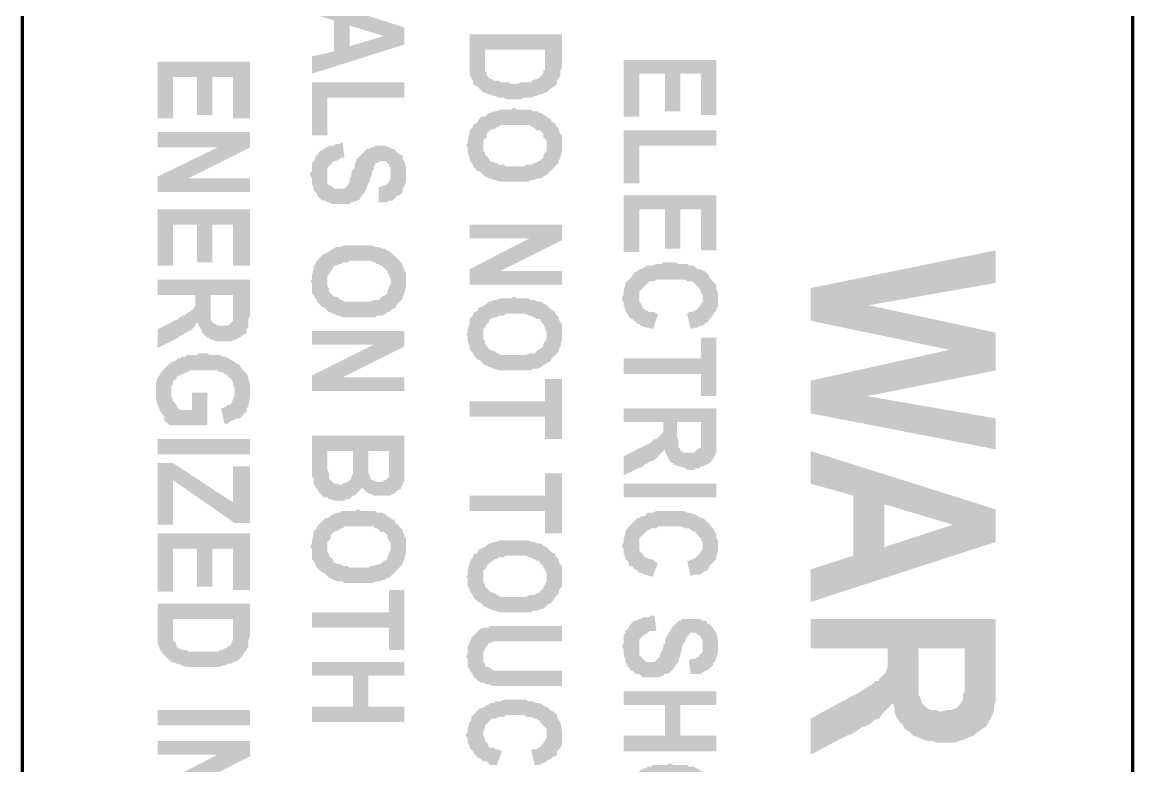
# Model space of a CAD drawing. Header units: inches. Extents: x -186 to 186, y -282 to 282.
# Drawn here: x -95.89 to -71.89, y 116.65 to 132.7 of the extents above; entities that cross this region are included whole.
import ezdxf

# ---------------------------------------------------------------- set-up
doc = ezdxf.new("R2010")
doc.units = ezdxf.units.IN
doc.header["$MEASUREMENT"] = 0
doc.layers.add('H', color=7, linetype='CONTINUOUS', lineweight=100)
doc.layers.add('P', color=250, linetype='CONTINUOUS', lineweight=100)

msp = doc.modelspace()

# ---------------------------------------------------------------- hatches: boundary and pattern name
at = {"layer": 'H', "linetype": 'Continuous'}
for points in [[(-87.63, 132.222), (-87.63, 132.593), (-89.63, 133.222), (-89.63, 132.889), (-89.148, 132.741), (-89.148, 132.074), (-88.815, 132.63), (-88.074, 132.407)], [(-87.63, 132.222), (-88.074, 132.407), (-88.815, 132.185), (-88.815, 132.63), (-89.148, 132.074), (-89.63, 131.963), (-89.63, 131.593)], [(-84.222, 131.815), (-84.222, 132.444), (-86.222, 132.444), (-86.222, 131.667), (-86.222, 131.63), (-86.222, 131.556), (-86.185, 131.519), (-86.185, 131.481), (-86.148, 131.444), (-86.148, 131.37), (-86.037, 131.296), (-86, 131.259), (-85.963, 131.222), (-85.926, 131.185), (-85.889, 132.111), (-84.593, 132.111), (-84.593, 131.963), (-84.556, 131.185), (-84.519, 131.222), (-84.481, 131.259), (-84.37, 131.333), (-84.333, 131.37), (-84.333, 131.444), (-84.296, 131.481), (-84.259, 131.556), (-84.259, 131.63), (-84.259, 131.667), (-84.222, 131.741)], [(-84.556, 131.185), (-84.593, 131.963), (-84.593, 131.778), (-84.593, 131.704), (-84.593, 131.667), (-84.63, 131.667), (-84.63, 131.593), (-84.667, 131.556), (-84.704, 131.519), (-84.741, 131.481), (-84.778, 131.481), (-84.852, 131.444), (-84.889, 131.444), (-84.889, 131.407), (-84.963, 131.407), (-85, 131.407), (-85.111, 131.407), (-85.185, 131.37), (-85.333, 131.37), (-85.37, 131.407), (-85.481, 131.407), (-85.556, 131.407), (-85.593, 131.444), (-85.63, 131.444), (-85.704, 131.444), (-85.741, 131.481), (-85.778, 131.481), (-85.815, 131.519), (-85.852, 131.556), (-85.852, 131.63), (-85.889, 131.63), (-85.889, 131.667), (-85.889, 131.704), (-85.889, 131.778), (-85.889, 132.111), (-85.926, 131.185), (-85.889, 131.185), (-85.815, 131.148), (-85.778, 131.148), (-85.704, 131.111), (-85.667, 131.111), (-85.593, 131.074), (-85.556, 131.074), (-85.481, 131.074), (-85.444, 131.037), (-85.111, 131.037), (-85.037, 131.074), (-84.963, 131.074), (-84.926, 131.074), (-84.889, 131.074), (-84.815, 131.111), (-84.778, 131.111), (-84.704, 131.148), (-84.667, 131.148), (-84.593, 131.185)], [(-90.963, 130.63), (-90.963, 131.852), (-92.963, 131.852), (-92.963, 130.63), (-92.63, 130.63), (-92.63, 131.519), (-92.111, 131.519), (-92.111, 130.704), (-91.778, 130.704), (-91.778, 131.519), (-91.333, 131.519), (-91.333, 130.63)], [(-80.889, 130.704), (-80.889, 131.889), (-82.889, 131.889), (-82.889, 130.667), (-82.556, 130.667), (-82.556, 131.593), (-82, 131.593), (-82, 130.778), (-81.667, 130.778), (-81.667, 131.593), (-81.222, 131.593), (-81.222, 130.704)], [(-87.63, 131.074), (-87.63, 131.407), (-89.63, 131.407), (-89.63, 130.259), (-89.296, 130.259), (-89.296, 131.074)], [(-84.222, 130.037), (-84.222, 130.148), (-84.222, 130.222), (-84.222, 130.259), (-84.259, 130.296), (-84.296, 130.37), (-84.296, 130.407), (-84.333, 130.444), (-84.37, 130.481), (-84.37, 130.519), (-84.444, 130.556), (-84.481, 130.63), (-84.519, 130.63), (-84.556, 130.667), (-84.63, 130.704), (-84.667, 130.741), (-84.704, 130.741), (-84.741, 130.778), (-84.815, 130.778), (-84.852, 130.778), (-84.889, 130.815), (-84.963, 130.815), (-85, 130.815), (-85.074, 130.815), (-85.185, 130.815), (-85.259, 130.852), (-85.333, 130.815), (-85.444, 130.815), (-85.519, 130.815), (-85.556, 130.815), (-85.667, 130.778), (-85.704, 130.778), (-85.778, 130.741), (-85.815, 130.741), (-85.852, 130.704), (-85.889, 130.667), (-85.963, 130.667), (-86, 130.63), (-86.037, 130.593), (-86.037, 130.556), (-86.148, 130.481), (-86.148, 130.444), (-86.185, 130.407), (-86.222, 130.37), (-86.222, 130.333), (-86.259, 130.148), (-86.259, 130.111), (-86.296, 130.037), (-86.259, 130), (-86.259, 129.889), (-86.222, 129.778), (-86.222, 129.741), (-86.185, 129.667), (-86.148, 129.63), (-86.148, 129.593), (-86.111, 129.556), (-86.037, 129.481), (-86, 129.481), (-85.963, 129.444), (-85.926, 129.407), (-85.926, 130.037), (-85.926, 130.111), (-85.926, 130.148), (-85.889, 130.185), (-85.852, 130.222), (-85.852, 130.296), (-85.815, 130.333), (-85.778, 130.37), (-85.667, 130.407), (-85.63, 130.444), (-85.593, 130.444), (-85.556, 130.481), (-85.481, 130.481), (-85.444, 130.481), (-85.37, 130.481), (-85.111, 130.481), (-85.037, 130.481), (-85, 130.481), (-84.926, 130.481), (-84.889, 130.444), (-84.852, 130.444), (-84.815, 130.407), (-84.778, 130.37), (-84.704, 130.37), (-84.667, 130.333), (-84.63, 130.296), (-84.63, 130.222), (-84.593, 130.185), (-84.556, 130.148), (-84.556, 130.111), (-84.556, 130.037), (-84.519, 129.444), (-84.481, 129.481), (-84.444, 129.519), (-84.407, 129.556), (-84.37, 129.593), (-84.333, 129.63), (-84.296, 129.667), (-84.296, 129.704), (-84.259, 129.778), (-84.222, 129.926), (-84.222, 130)], [(-90.963, 130), (-90.963, 130.333), (-92.963, 130.333), (-92.963, 130), (-91.667, 130)], [(-80.889, 130.037), (-80.889, 130.37), (-82.889, 130.37), (-82.889, 129.222), (-82.556, 129.222), (-82.556, 130.037)], [(-88.926, 129.778), (-88.963, 130.111), (-89.037, 130.074), (-89.111, 130.074), (-89.148, 130.037), (-89.185, 130.037), (-89.259, 130.037), (-89.296, 130), (-89.333, 130), (-89.296, 129.407), (-89.296, 129.481), (-89.296, 129.519), (-89.296, 129.556), (-89.259, 129.593), (-89.222, 129.63), (-89.185, 129.667), (-89.148, 129.704), (-89.111, 129.704), (-89.037, 129.741), (-89, 129.778)], [(-90.963, 130), (-91.667, 130), (-92.963, 129.37), (-92.296, 129.333)], [(-87.593, 129.444), (-87.593, 129.556), (-87.63, 129.704), (-87.667, 129.741), (-87.667, 129.778), (-87.667, 129.815), (-87.778, 129.889), (-87.815, 129.926), (-87.852, 129.963), (-87.889, 129.963), (-87.926, 130), (-87.963, 130), (-88.037, 130.037), (-88.259, 130.037), (-88.296, 130), (-88.333, 130), (-88.407, 129.963), (-88.444, 129.963), (-88.481, 129.926), (-88.519, 129.889), (-88.593, 129.815), (-88.667, 129.741), (-88.667, 129.704), (-88.704, 129.63), (-88.704, 129.556), (-88.741, 129.519), (-88.778, 129.444), (-88.778, 129.37), (-88.815, 129.333), (-88.815, 129.222), (-88.852, 129.222), (-88.852, 129.185), (-88.889, 129.148), (-88.926, 129.111), (-88.963, 129.111), (-89.111, 129.111), (-89.148, 129.111), (-89.185, 129.148), (-89.222, 129.185), (-89.259, 129.185), (-89.296, 129.222), (-89.296, 129.333), (-89.296, 129.407), (-89.333, 130), (-89.37, 129.963), (-89.444, 129.926), (-89.481, 129.889), (-89.481, 129.852), (-89.519, 129.852), (-89.556, 129.778), (-89.593, 129.704), (-89.63, 129.667), (-89.63, 129.63), (-89.63, 129.593), (-89.63, 129.481), (-89.667, 129.444), (-89.667, 129.407), (-89.63, 129.333), (-89.63, 129.296), (-89.63, 129.222), (-89.593, 129.111), (-89.593, 129.074), (-89.556, 129.037), (-89.519, 129), (-89.519, 128.963), (-89.481, 128.926), (-89.444, 128.889), (-89.407, 128.852), (-89.333, 128.852), (-89.296, 128.815), (-89.259, 128.815), (-89.185, 128.778), (-89.148, 128.778), (-89.111, 128.778), (-88.926, 128.778), (-88.889, 128.778), (-88.815, 128.778), (-88.778, 128.815), (-88.741, 128.815), (-88.667, 128.852), (-88.63, 128.852), (-88.593, 128.889), (-88.519, 129), (-88.481, 129.037), (-88.481, 129.074), (-88.444, 129.111), (-88.444, 129.148), (-88.407, 129.222), (-88.37, 129.296), (-88.37, 129.333), (-88.333, 129.407), (-88.333, 129.481), (-88.296, 129.519), (-88.296, 129.593), (-88.259, 129.63), (-88.259, 129.667), (-88.222, 129.667), (-88.148, 129.704), (-88.111, 129.704), (-88.037, 129.704), (-88, 129.667), (-87.963, 129.63), (-87.963, 129.593), (-87.926, 129.556), (-87.926, 129.519), (-87.926, 129.444), (-87.889, 128.852), (-87.852, 128.889), (-87.815, 128.926), (-87.778, 128.963), (-87.741, 128.963), (-87.704, 129), (-87.667, 129.037), (-87.667, 129.111), (-87.63, 129.148), (-87.63, 129.185), (-87.593, 129.259), (-87.593, 129.296), (-87.593, 129.37)], [(-84.519, 129.444), (-84.556, 130.037), (-84.556, 129.963), (-84.556, 129.926), (-84.593, 129.889), (-84.63, 129.815), (-84.63, 129.778), (-84.667, 129.741), (-84.704, 129.704), (-84.741, 129.704), (-84.778, 129.667), (-84.815, 129.667), (-84.889, 129.63), (-84.926, 129.63), (-85, 129.63), (-85.037, 129.593), (-85.111, 129.593), (-85.37, 129.593), (-85.444, 129.593), (-85.481, 129.63), (-85.556, 129.63), (-85.593, 129.63), (-85.63, 129.667), (-85.667, 129.667), (-85.778, 129.704), (-85.815, 129.778), (-85.852, 129.815), (-85.889, 129.852), (-85.889, 129.889), (-85.926, 129.926), (-85.926, 130), (-85.926, 130.037), (-85.926, 129.407), (-85.889, 129.37), (-85.852, 129.37), (-85.815, 129.333), (-85.778, 129.333), (-85.704, 129.296), (-85.667, 129.296), (-85.556, 129.259), (-85.481, 129.259), (-85.444, 129.259), (-85.074, 129.259), (-85, 129.259), (-84.963, 129.259), (-84.889, 129.296), (-84.852, 129.296), (-84.741, 129.333), (-84.667, 129.333), (-84.63, 129.37), (-84.556, 129.407)], [(-90.963, 129.037), (-90.963, 129.333), (-92.296, 129.333), (-92.963, 129.37), (-92.963, 129.037)], [(-87.889, 128.852), (-87.926, 129.444), (-87.926, 129.37), (-87.926, 129.333), (-87.963, 129.259), (-88, 129.222), (-88.037, 129.185), (-88.074, 129.185), (-88.148, 129.148), (-88.185, 129.148), (-88.185, 128.815), (-88.074, 128.815), (-88, 128.815), (-87.963, 128.852)], [(-80.889, 127.778), (-80.889, 128.963), (-82.889, 128.963), (-82.889, 127.741), (-82.556, 127.741), (-82.556, 128.667), (-82, 128.667), (-82, 127.815), (-81.667, 127.815), (-81.667, 128.667), (-81.222, 128.667), (-81.222, 127.778)], [(-90.963, 127.444), (-90.963, 128.667), (-92.963, 128.667), (-92.963, 127.444), (-92.63, 127.444), (-92.63, 128.333), (-92.111, 128.333), (-92.111, 127.519), (-91.778, 127.519), (-91.778, 128.333), (-91.333, 128.333), (-91.333, 127.444)], [(-84.222, 128), (-84.222, 128.333), (-86.222, 128.333), (-86.222, 128.037), (-84.926, 128.037)], [(-84.222, 128), (-84.926, 128.037), (-86.222, 127.37), (-85.556, 127.333)], [(-87.593, 127.111), (-87.593, 127.222), (-87.593, 127.296), (-87.63, 127.333), (-87.63, 127.37), (-87.667, 127.444), (-87.667, 127.481), (-87.704, 127.519), (-87.741, 127.556), (-87.778, 127.593), (-87.815, 127.63), (-87.852, 127.667), (-87.889, 127.704), (-87.926, 127.741), (-88, 127.778), (-88.037, 127.815), (-88.074, 127.815), (-88.111, 127.815), (-88.185, 127.852), (-88.222, 127.852), (-88.259, 127.852), (-88.333, 127.889), (-88.37, 127.889), (-88.444, 127.889), (-88.556, 127.889), (-88.63, 127.889), (-88.704, 127.889), (-88.815, 127.889), (-88.889, 127.889), (-88.926, 127.889), (-89, 127.852), (-89.037, 127.852), (-89.111, 127.852), (-89.148, 127.815), (-89.185, 127.815), (-89.222, 127.778), (-89.333, 127.704), (-89.37, 127.704), (-89.407, 127.667), (-89.444, 127.63), (-89.481, 127.593), (-89.519, 127.556), (-89.556, 127.481), (-89.593, 127.444), (-89.593, 127.37), (-89.63, 127.222), (-89.63, 127.148), (-89.667, 127.111), (-89.63, 127.074), (-89.63, 126.963), (-89.63, 126.852), (-89.593, 126.815), (-89.556, 126.741), (-89.519, 126.704), (-89.519, 126.667), (-89.481, 126.63), (-89.407, 126.556), (-89.37, 126.556), (-89.333, 126.519), (-89.296, 126.481), (-89.296, 127.111), (-89.296, 127.148), (-89.296, 127.222), (-89.259, 127.259), (-89.222, 127.333), (-89.185, 127.37), (-89.148, 127.444), (-89.111, 127.444), (-89.037, 127.481), (-89, 127.481), (-88.963, 127.519), (-88.926, 127.519), (-88.852, 127.519), (-88.815, 127.556), (-88.741, 127.556), (-88.481, 127.556), (-88.444, 127.556), (-88.37, 127.556), (-88.296, 127.519), (-88.259, 127.519), (-88.222, 127.481), (-88.185, 127.481), (-88.148, 127.444), (-88.111, 127.444), (-88, 127.333), (-88, 127.296), (-87.963, 127.259), (-87.926, 127.148), (-87.926, 127.111), (-87.889, 126.519), (-87.852, 126.519), (-87.815, 126.556), (-87.778, 126.63), (-87.741, 126.667), (-87.704, 126.704), (-87.667, 126.741), (-87.667, 126.778), (-87.63, 126.852), (-87.593, 127), (-87.593, 127.037)], [(-74.852, 127.074), (-74.852, 127.778), (-78.852, 126.963), (-77.593, 126.593)], [(-81.148, 127.333), (-81.185, 127.333), (-81.222, 127.37), (-81.296, 127.37), (-81.333, 127.407), (-81.37, 127.444), (-81.444, 127.444), (-81.481, 127.444), (-81.519, 127.481), (-81.593, 127.481), (-81.667, 127.481), (-81.704, 127.481), (-81.778, 127.519), (-82.037, 127.519), (-82.074, 127.481), (-82.148, 127.481), (-82.185, 127.481), (-82.296, 127.444), (-82.37, 127.444), (-82.407, 127.444), (-82.444, 127.407), (-82.519, 127.37), (-82.556, 127.37), (-82.593, 127.333), (-82.556, 126.778), (-82.556, 126.889), (-82.519, 126.926), (-82.481, 126.963), (-82.444, 127), (-82.407, 127.037), (-82.37, 127.074), (-82.333, 127.111), (-82.296, 127.111), (-82.222, 127.111), (-82.185, 127.148), (-82.148, 127.148), (-82.074, 127.148), (-81.667, 127.148), (-81.63, 127.148), (-81.556, 127.148), (-81.519, 127.111), (-81.481, 127.111), (-81.444, 127.111), (-81.37, 127.074), (-81.333, 127.037), (-81.296, 127), (-81.259, 126.963), (-81.222, 126.889), (-81.222, 126.852), (-81.185, 126.815), (-81.185, 126.778)], [(-84.222, 127.037), (-84.222, 127.333), (-85.556, 127.333), (-86.222, 127.37), (-86.222, 127.037)], [(-82.148, 126.407), (-82.185, 126.407), (-82.222, 126.444), (-82.333, 126.444), (-82.407, 126.481), (-82.444, 126.519), (-82.481, 126.519), (-82.481, 126.556), (-82.519, 126.63), (-82.556, 126.667), (-82.556, 126.778), (-82.593, 127.333), (-82.667, 127.296), (-82.704, 127.222), (-82.741, 127.185), (-82.778, 127.148), (-82.815, 127.111), (-82.852, 127.074), (-82.852, 127.037), (-82.889, 126.926), (-82.889, 126.852), (-82.889, 126.815), (-82.926, 126.778), (-82.926, 126.704), (-82.889, 126.667), (-82.889, 126.63), (-82.889, 126.556), (-82.852, 126.519), (-82.852, 126.481), (-82.815, 126.407), (-82.778, 126.37), (-82.778, 126.333), (-82.704, 126.296), (-82.667, 126.259), (-82.63, 126.222), (-82.593, 126.185), (-82.556, 126.185), (-82.519, 126.148), (-82.407, 126.111), (-82.333, 126.111), (-82.259, 126.074)], [(-80.852, 126.741), (-80.852, 126.815), (-80.852, 126.852), (-80.889, 126.926), (-80.889, 127.037), (-80.926, 127.074), (-80.963, 127.111), (-81, 127.148), (-81.037, 127.185), (-81.037, 127.222), (-81.111, 127.296), (-81.148, 127.333), (-81.185, 126.778), (-81.185, 126.667), (-81.259, 126.556), (-81.296, 126.519), (-81.333, 126.481), (-81.37, 126.481), (-81.407, 126.444), (-81.481, 126.444), (-81.519, 126.407), (-81.444, 126.074), (-81.37, 126.111), (-81.296, 126.111), (-81.259, 126.148), (-81.185, 126.148), (-81.148, 126.185), (-81.111, 126.222), (-81.074, 126.222), (-81.037, 126.296), (-81, 126.333), (-80.963, 126.37), (-80.926, 126.444), (-80.889, 126.481), (-80.889, 126.519), (-80.852, 126.556), (-80.852, 126.63), (-80.852, 126.667)], [(-90.963, 126.444), (-90.963, 127.148), (-92.963, 127.148), (-92.963, 126.815), (-92.148, 126.815), (-92.148, 126.741), (-92.148, 126.185), (-92.111, 126.222), (-92.074, 126.185), (-92.074, 126.148), (-92, 126.037), (-92, 126), (-91.963, 125.963), (-91.926, 125.926), (-91.889, 125.889), (-91.852, 125.889), (-91.815, 126.815), (-91.333, 126.815), (-91.333, 126.556), (-91.296, 125.852), (-91.259, 125.852), (-91.222, 125.889), (-91.185, 125.889), (-91.148, 125.926), (-91.037, 126), (-91.037, 126.074), (-91, 126.111), (-91, 126.148), (-91, 126.185), (-91, 126.222), (-91, 126.296), (-90.963, 126.37)], [(-87.889, 126.519), (-87.926, 127.111), (-87.926, 127.037), (-87.963, 127), (-87.963, 126.963), (-88, 126.889), (-88, 126.852), (-88.037, 126.815), (-88.111, 126.778), (-88.148, 126.741), (-88.185, 126.704), (-88.259, 126.704), (-88.296, 126.704), (-88.37, 126.667), (-88.407, 126.667), (-88.481, 126.667), (-88.741, 126.667), (-88.815, 126.667), (-88.852, 126.667), (-88.926, 126.667), (-88.963, 126.704), (-89, 126.704), (-89.037, 126.741), (-89.111, 126.778), (-89.148, 126.778), (-89.185, 126.815), (-89.222, 126.852), (-89.259, 126.889), (-89.259, 126.963), (-89.296, 127), (-89.296, 127.037), (-89.296, 127.111), (-89.296, 126.481), (-89.259, 126.444), (-89.222, 126.444), (-89.185, 126.407), (-89.148, 126.407), (-89.074, 126.37), (-89.037, 126.37), (-88.963, 126.333), (-88.926, 126.333), (-88.852, 126.333), (-88.815, 126.333), (-88.444, 126.333), (-88.37, 126.333), (-88.333, 126.333), (-88.259, 126.333), (-88.222, 126.37), (-88.148, 126.37), (-88.111, 126.37), (-88.037, 126.407), (-88, 126.444), (-87.963, 126.444), (-87.926, 126.481)], [(-74.852, 125.185), (-74.852, 126), (-77.593, 126.593), (-78.852, 126.963), (-78.852, 126.259), (-75.852, 125.63)], [(-92.148, 126.185), (-92.148, 126.741), (-92.148, 126.63), (-92.148, 126.556), (-92.185, 126.556), (-92.185, 126.519), (-92.222, 126.481), (-92.259, 126.481), (-92.259, 126.444), (-92.296, 126.444), (-92.333, 126.407), (-92.407, 126.37), (-92.481, 126.333), (-92.519, 126.296), (-92.963, 126.074), (-92.963, 125.667), (-92.593, 125.852), (-92.519, 125.889), (-92.481, 125.926), (-92.407, 125.963), (-92.37, 126), (-92.333, 126), (-92.296, 126.037), (-92.259, 126.037), (-92.222, 126.074), (-92.185, 126.111), (-92.148, 126.148)], [(-91.296, 125.852), (-91.333, 126.556), (-91.333, 126.296), (-91.333, 126.259), (-91.37, 126.222), (-91.444, 126.148), (-91.519, 126.148), (-91.63, 126.148), (-91.667, 126.148), (-91.704, 126.185), (-91.741, 126.185), (-91.778, 126.222), (-91.815, 126.296), (-91.815, 126.333), (-91.815, 126.407), (-91.815, 126.481), (-91.815, 126.815), (-91.852, 125.889), (-91.815, 125.852), (-91.778, 125.852), (-91.704, 125.815), (-91.667, 125.815), (-91.593, 125.815), (-91.481, 125.815), (-91.407, 125.815), (-91.37, 125.815)], [(-84.222, 125.963), (-84.222, 126.074), (-84.222, 126.148), (-84.222, 126.185), (-84.259, 126.222), (-84.296, 126.296), (-84.296, 126.333), (-84.333, 126.37), (-84.37, 126.407), (-84.37, 126.444), (-84.481, 126.519), (-84.519, 126.556), (-84.556, 126.593), (-84.63, 126.63), (-84.667, 126.667), (-84.704, 126.667), (-84.741, 126.667), (-84.815, 126.704), (-84.852, 126.704), (-84.889, 126.704), (-84.963, 126.741), (-85, 126.741), (-85.074, 126.741), (-85.185, 126.741), (-85.259, 126.778), (-85.333, 126.741), (-85.444, 126.741), (-85.519, 126.741), (-85.556, 126.741), (-85.667, 126.704), (-85.704, 126.704), (-85.778, 126.667), (-85.815, 126.667), (-85.852, 126.63), (-85.889, 126.593), (-85.963, 126.556), (-86, 126.556), (-86.037, 126.519), (-86.037, 126.481), (-86.111, 126.444), (-86.148, 126.407), (-86.148, 126.37), (-86.185, 126.333), (-86.222, 126.296), (-86.222, 126.222), (-86.222, 126.185), (-86.259, 126.074), (-86.259, 126), (-86.296, 125.963), (-86.259, 125.926), (-86.259, 125.815), (-86.222, 125.704), (-86.222, 125.667), (-86.185, 125.593), (-86.148, 125.556), (-86.111, 125.481), (-86.037, 125.407), (-86, 125.407), (-85.963, 125.37), (-85.926, 125.333), (-85.926, 125.963), (-85.926, 126), (-85.926, 126.074), (-85.889, 126.111), (-85.852, 126.185), (-85.815, 126.222), (-85.778, 126.296), (-85.667, 126.333), (-85.63, 126.333), (-85.593, 126.37), (-85.556, 126.37), (-85.481, 126.37), (-85.444, 126.407), (-85.37, 126.407), (-85.111, 126.407), (-85.037, 126.407), (-85, 126.407), (-84.926, 126.37), (-84.889, 126.37), (-84.852, 126.333), (-84.815, 126.333), (-84.778, 126.296), (-84.704, 126.296), (-84.667, 126.222), (-84.63, 126.185), (-84.593, 126.111), (-84.556, 126), (-84.556, 125.963), (-84.519, 125.37), (-84.481, 125.37), (-84.444, 125.444), (-84.407, 125.481), (-84.37, 125.519), (-84.333, 125.556), (-84.296, 125.593), (-84.296, 125.63), (-84.259, 125.704), (-84.222, 125.852), (-84.222, 125.889)], [(-87.63, 125.704), (-87.63, 126.037), (-89.63, 126.037), (-89.63, 125.741), (-88.296, 125.741)], [(-84.519, 125.37), (-84.556, 125.963), (-84.556, 125.889), (-84.556, 125.852), (-84.593, 125.815), (-84.63, 125.741), (-84.63, 125.704), (-84.667, 125.667), (-84.704, 125.63), (-84.741, 125.63), (-84.778, 125.593), (-84.815, 125.556), (-84.889, 125.556), (-85, 125.519), (-85.037, 125.519), (-85.111, 125.519), (-85.37, 125.519), (-85.444, 125.519), (-85.481, 125.519), (-85.556, 125.519), (-85.593, 125.556), (-85.63, 125.556), (-85.667, 125.593), (-85.778, 125.63), (-85.815, 125.667), (-85.852, 125.704), (-85.889, 125.778), (-85.889, 125.815), (-85.926, 125.852), (-85.926, 125.889), (-85.926, 125.963), (-85.926, 125.333), (-85.889, 125.296), (-85.852, 125.296), (-85.815, 125.259), (-85.778, 125.259), (-85.704, 125.222), (-85.667, 125.222), (-85.593, 125.185), (-85.556, 125.185), (-85.481, 125.185), (-85.444, 125.185), (-85.074, 125.185), (-85, 125.185), (-84.963, 125.185), (-84.889, 125.185), (-84.852, 125.222), (-84.741, 125.222), (-84.667, 125.259), (-84.63, 125.296), (-84.556, 125.333)], [(-80.889, 124.63), (-80.889, 125.889), (-81.222, 125.889), (-81.222, 125.444), (-82.889, 125.444), (-82.889, 125.111), (-81.222, 125.111), (-81.222, 124.63)], [(-91.259, 125.333), (-91.296, 125.37), (-91.37, 125.407), (-91.407, 125.444), (-91.444, 125.444), (-91.481, 125.481), (-91.519, 125.481), (-91.556, 125.481), (-91.63, 125.519), (-91.667, 125.519), (-91.741, 125.519), (-91.852, 125.519), (-91.889, 125.556), (-92.074, 125.556), (-92.111, 125.519), (-92.185, 125.519), (-92.222, 125.519), (-92.296, 125.519), (-92.333, 125.519), (-92.37, 125.481), (-92.444, 125.481), (-92.481, 125.444), (-92.519, 125.444), (-92.556, 125.407), (-92.63, 125.37), (-92.667, 125.37), (-92.667, 124.741), (-92.667, 124.815), (-92.667, 124.852), (-92.63, 124.889), (-92.63, 124.963), (-92.556, 125), (-92.556, 125.037), (-92.519, 125.074), (-92.481, 125.074), (-92.444, 125.111), (-92.407, 125.111), (-92.333, 125.148), (-92.296, 125.148), (-92.259, 125.185), (-92.185, 125.185), (-92.148, 125.185), (-92.074, 125.185), (-91.852, 125.185), (-91.778, 125.185), (-91.704, 125.185), (-91.667, 125.185), (-91.63, 125.148), (-91.556, 125.148), (-91.519, 125.111), (-91.481, 125.111), (-91.444, 125.074), (-91.444, 125.037), (-91.407, 125.037), (-91.37, 125), (-91.333, 124.926), (-91.333, 124.889), (-91.296, 124.778), (-91.296, 124.741)], [(-87.63, 125.704), (-88.296, 125.741), (-89.63, 125.074), (-88.963, 125.037)], [(-74.852, 125.185), (-75.852, 125.63), (-78.852, 124.963), (-77.63, 124.63)], [(-91.889, 124), (-91.889, 124.704), (-92.222, 124.704), (-92.222, 124.333), (-92.481, 124.333), (-92.519, 124.37), (-92.556, 124.444), (-92.593, 124.481), (-92.63, 124.519), (-92.63, 124.556), (-92.667, 124.63), (-92.667, 124.667), (-92.667, 124.741), (-92.667, 125.37), (-92.704, 125.333), (-92.741, 125.296), (-92.778, 125.259), (-92.815, 125.222), (-92.852, 125.185), (-92.889, 125.148), (-92.926, 125.074), (-92.963, 125.037), (-93, 124.889), (-93, 124.815), (-93, 124.778), (-93, 124.704), (-93, 124.63), (-93, 124.593), (-92.963, 124.444), (-92.926, 124.37), (-92.926, 124.333), (-92.852, 124.222), (-92.815, 124.185), (-92.815, 124.111), (-92.778, 124.074), (-92.741, 124.037), (-92.704, 124)], [(-90.963, 124.741), (-90.963, 124.852), (-90.963, 124.889), (-91, 125), (-91, 125.037), (-91.037, 125.111), (-91.074, 125.148), (-91.111, 125.185), (-91.148, 125.222), (-91.185, 125.296), (-91.222, 125.333), (-91.259, 125.333), (-91.296, 124.741), (-91.296, 124.63), (-91.333, 124.593), (-91.333, 124.556), (-91.37, 124.481), (-91.407, 124.444), (-91.444, 124.444), (-91.481, 124.407), (-91.556, 124.37), (-91.593, 124.37), (-91.519, 124.037), (-91.444, 124.037), (-91.407, 124.074), (-91.333, 124.111), (-91.296, 124.111), (-91.259, 124.148), (-91.185, 124.148), (-91.148, 124.185), (-91.111, 124.222), (-91.111, 124.259), (-91.074, 124.259), (-91.037, 124.296), (-91.037, 124.37), (-91, 124.407), (-90.963, 124.63), (-90.963, 124.667)], [(-87.63, 124.741), (-87.63, 125.037), (-88.963, 125.037), (-89.63, 125.074), (-89.63, 124.741)], [(-84.222, 123.704), (-84.222, 125), (-84.593, 125), (-84.593, 124.519), (-86.222, 124.519), (-86.222, 124.185), (-84.593, 124.185), (-84.593, 123.704)], [(-74.852, 123.481), (-74.852, 124.148), (-77.63, 124.63), (-78.852, 124.963), (-78.852, 124.259)], [(-80.889, 123.704), (-80.889, 124.37), (-82.889, 124.37), (-82.889, 124.074), (-82.037, 124.074), (-82.037, 124), (-82.037, 123.444), (-82, 123.481), (-82, 123.444), (-81.963, 123.37), (-81.926, 123.296), (-81.889, 123.222), (-81.852, 123.185), (-81.815, 123.185), (-81.815, 123.148), (-81.778, 123.148), (-81.741, 124.074), (-81.222, 124.074), (-81.222, 123.815), (-81.222, 123.111), (-81.185, 123.111), (-81.111, 123.148), (-81.037, 123.185), (-81, 123.222), (-80.963, 123.259), (-80.926, 123.333), (-80.889, 123.407), (-80.889, 123.444), (-80.889, 123.481), (-80.889, 123.556), (-80.889, 123.63)], [(-82.037, 123.444), (-82.037, 124), (-82.037, 123.852), (-82.074, 123.815), (-82.111, 123.778), (-82.148, 123.741), (-82.185, 123.704), (-82.222, 123.704), (-82.259, 123.667), (-82.296, 123.63), (-82.37, 123.593), (-82.444, 123.556), (-82.889, 123.333), (-82.889, 122.926), (-82.481, 123.111), (-82.444, 123.148), (-82.37, 123.185), (-82.333, 123.222), (-82.296, 123.222), (-82.222, 123.259), (-82.185, 123.296), (-82.148, 123.296), (-82.148, 123.333), (-82.074, 123.407)], [(-81.222, 123.111), (-81.222, 123.815), (-81.222, 123.556), (-81.222, 123.519), (-81.296, 123.481), (-81.333, 123.444), (-81.37, 123.407), (-81.407, 123.407), (-81.519, 123.407), (-81.593, 123.407), (-81.63, 123.444), (-81.667, 123.444), (-81.667, 123.481), (-81.704, 123.519), (-81.704, 123.556), (-81.704, 123.667), (-81.741, 123.741), (-81.741, 124.074), (-81.778, 123.148), (-81.704, 123.111), (-81.667, 123.111), (-81.556, 123.074), (-81.519, 123.037), (-81.37, 123.037), (-81.333, 123.074), (-81.259, 123.074)], [(-92.963, 123.37), (-90.963, 123.37), (-90.963, 123.704), (-92.963, 123.704)], [(-87.63, 123.111), (-87.63, 123.778), (-89.63, 123.778), (-89.63, 122.889), (-89.593, 122.852), (-89.593, 122.778), (-89.593, 122.741), (-89.556, 122.667), (-89.519, 122.63), (-89.481, 122.556), (-89.444, 122.519), (-89.407, 122.481), (-89.37, 122.444), (-89.296, 122.444), (-89.296, 123.444), (-88.741, 123.444), (-88.741, 123.148), (-88.741, 122.481), (-88.704, 122.481), (-88.667, 122.519), (-88.63, 122.556), (-88.593, 122.593), (-88.556, 122.63), (-88.556, 122.704), (-88.556, 122.667), (-88.519, 122.63), (-88.481, 122.593), (-88.444, 122.556), (-88.407, 123.444), (-87.963, 123.444), (-87.963, 123.222), (-87.926, 122.481), (-87.889, 122.519), (-87.852, 122.519), (-87.815, 122.556), (-87.778, 122.593), (-87.704, 122.63), (-87.704, 122.667), (-87.667, 122.704), (-87.667, 122.741), (-87.63, 122.778), (-87.63, 122.852), (-87.63, 122.889), (-87.63, 122.963), (-87.63, 123.037)], [(-88.741, 122.481), (-88.741, 123.148), (-88.741, 122.963), (-88.778, 122.889), (-88.778, 122.852), (-88.815, 122.815), (-88.852, 122.778), (-88.963, 122.741), (-89, 122.704), (-89.074, 122.741), (-89.148, 122.741), (-89.185, 122.778), (-89.222, 122.815), (-89.259, 122.852), (-89.259, 122.889), (-89.259, 122.963), (-89.296, 123.037), (-89.296, 123.444), (-89.296, 122.444), (-89.259, 122.407), (-89.222, 122.407), (-89.148, 122.37), (-88.926, 122.37), (-88.889, 122.407), (-88.815, 122.407), (-88.778, 122.444)], [(-87.926, 122.481), (-87.963, 123.222), (-87.963, 123.111), (-87.963, 123.037), (-87.963, 122.889), (-88, 122.852), (-88.037, 122.815), (-88.074, 122.815), (-88.111, 122.778), (-88.222, 122.778), (-88.296, 122.815), (-88.333, 122.815), (-88.37, 122.852), (-88.37, 122.889), (-88.407, 122.963), (-88.407, 123), (-88.407, 123.444), (-88.444, 122.556), (-88.37, 122.519), (-88.333, 122.519), (-88.296, 122.481), (-88.222, 122.481), (-88.185, 122.481), (-88.037, 122.481), (-88, 122.481)], [(-74.852, 121.481), (-74.852, 122.185), (-78.852, 123.444), (-78.852, 122.741), (-77.926, 122.481), (-77.926, 121.185), (-77.259, 122.296), (-75.778, 121.852)], [(-90.963, 121.889), (-90.963, 123.111), (-91.333, 123.111), (-91.333, 122.333), (-92.63, 123.185), (-92.963, 123.185), (-92.963, 121.852), (-92.63, 121.852), (-92.63, 122.815), (-91.296, 121.889)], [(-84.222, 121.667), (-84.222, 122.963), (-84.593, 122.963), (-84.593, 122.481), (-86.222, 122.481), (-86.222, 122.148), (-84.593, 122.148), (-84.593, 121.667)], [(-82.889, 122.444), (-80.889, 122.444), (-80.889, 122.741), (-82.889, 122.741)], [(-87.593, 121.37), (-87.593, 121.481), (-87.593, 121.556), (-87.63, 121.593), (-87.63, 121.63), (-87.667, 121.704), (-87.667, 121.741), (-87.704, 121.778), (-87.741, 121.815), (-87.778, 121.852), (-87.815, 121.889), (-87.852, 121.963), (-87.889, 121.963), (-87.926, 122), (-88, 122.037), (-88.037, 122.074), (-88.111, 122.111), (-88.185, 122.111), (-88.222, 122.111), (-88.259, 122.148), (-88.333, 122.148), (-88.37, 122.148), (-88.444, 122.148), (-88.556, 122.148), (-88.63, 122.185), (-88.704, 122.148), (-88.815, 122.148), (-88.889, 122.148), (-88.926, 122.148), (-89, 122.148), (-89.037, 122.111), (-89.111, 122.111), (-89.148, 122.074), (-89.185, 122.074), (-89.222, 122.037), (-89.296, 122), (-89.333, 122), (-89.37, 121.963), (-89.407, 121.926), (-89.444, 121.889), (-89.481, 121.852), (-89.519, 121.815), (-89.519, 121.778), (-89.556, 121.741), (-89.593, 121.704), (-89.593, 121.667), (-89.63, 121.481), (-89.63, 121.444), (-89.667, 121.37), (-89.63, 121.333), (-89.63, 121.222), (-89.63, 121.111), (-89.593, 121.074), (-89.556, 121), (-89.519, 120.926), (-89.481, 120.889), (-89.407, 120.815), (-89.37, 120.815), (-89.333, 120.778), (-89.296, 120.741), (-89.296, 121.37), (-89.296, 121.444), (-89.296, 121.481), (-89.259, 121.519), (-89.222, 121.556), (-89.222, 121.63), (-89.185, 121.667), (-89.148, 121.704), (-89.037, 121.741), (-89, 121.778), (-88.963, 121.778), (-88.926, 121.815), (-88.852, 121.815), (-88.815, 121.815), (-88.741, 121.815), (-88.481, 121.815), (-88.444, 121.815), (-88.37, 121.815), (-88.296, 121.815), (-88.259, 121.778), (-88.222, 121.778), (-88.185, 121.741), (-88.148, 121.704), (-88.111, 121.704), (-88.037, 121.667), (-88, 121.63), (-88, 121.556), (-87.963, 121.519), (-87.926, 121.444), (-87.926, 121.37), (-87.889, 120.778), (-87.852, 120.815), (-87.815, 120.852), (-87.778, 120.889), (-87.741, 120.926), (-87.704, 120.963), (-87.667, 121), (-87.667, 121.037), (-87.63, 121.111), (-87.593, 121.259), (-87.593, 121.333)], [(-74.852, 121.481), (-75.778, 121.852), (-77.259, 121.37), (-77.259, 122.296), (-77.926, 121.185), (-78.852, 120.889), (-78.852, 120.185)], [(-82.148, 121.037), (-82.185, 121.037), (-82.222, 121.074), (-82.296, 121.111), (-82.333, 121.111), (-82.407, 121.148), (-82.444, 121.148), (-82.481, 121.222), (-82.519, 121.259), (-82.556, 121.296), (-82.556, 121.407), (-82.593, 122), (-82.63, 121.963), (-82.667, 121.926), (-82.704, 121.889), (-82.741, 121.852), (-82.778, 121.815), (-82.815, 121.778), (-82.852, 121.704), (-82.852, 121.667), (-82.889, 121.556), (-82.889, 121.519), (-82.889, 121.481), (-82.926, 121.407), (-82.926, 121.37), (-82.889, 121.333), (-82.889, 121.259), (-82.889, 121.222), (-82.852, 121.148), (-82.852, 121.111), (-82.815, 121.074), (-82.778, 121.037), (-82.778, 121), (-82.778, 120.963), (-82.704, 120.963), (-82.667, 120.889), (-82.63, 120.889), (-82.556, 120.815), (-82.519, 120.815), (-82.444, 120.778), (-82.407, 120.778), (-82.333, 120.741), (-82.259, 120.741)], [(-81.148, 121.963), (-81.185, 122), (-81.222, 122), (-81.296, 122.037), (-81.333, 122.074), (-81.37, 122.074), (-81.444, 122.111), (-81.481, 122.111), (-81.519, 122.111), (-81.593, 122.148), (-81.667, 122.148), (-81.704, 122.148), (-81.778, 122.148), (-82.037, 122.148), (-82.074, 122.148), (-82.148, 122.148), (-82.185, 122.148), (-82.259, 122.111), (-82.296, 122.111), (-82.37, 122.111), (-82.407, 122.074), (-82.444, 122.037), (-82.519, 122.037), (-82.556, 122), (-82.593, 122), (-82.556, 121.407), (-82.556, 121.444), (-82.556, 121.556), (-82.519, 121.593), (-82.481, 121.63), (-82.407, 121.704), (-82.37, 121.741), (-82.333, 121.741), (-82.296, 121.778), (-82.222, 121.778), (-82.185, 121.778), (-82.148, 121.815), (-82.074, 121.815), (-81.667, 121.815), (-81.63, 121.815), (-81.556, 121.778), (-81.519, 121.778), (-81.481, 121.778), (-81.444, 121.741), (-81.37, 121.704), (-81.333, 121.704), (-81.333, 121.667), (-81.259, 121.593), (-81.222, 121.556), (-81.222, 121.519), (-81.185, 121.481), (-81.185, 121.407)], [(-80.852, 121.37), (-80.852, 121.481), (-80.852, 121.519), (-80.889, 121.556), (-80.889, 121.667), (-80.926, 121.704), (-80.963, 121.778), (-81, 121.815), (-81.037, 121.852), (-81.037, 121.889), (-81.111, 121.926), (-81.111, 121.963), (-81.148, 121.963), (-81.185, 121.407), (-81.185, 121.333), (-81.259, 121.222), (-81.296, 121.185), (-81.333, 121.148), (-81.37, 121.111), (-81.407, 121.111), (-81.481, 121.074), (-81.519, 121.074), (-81.444, 120.741), (-81.37, 120.778), (-81.296, 120.778), (-81.259, 120.778), (-81.185, 120.815), (-81.148, 120.852), (-81.111, 120.852), (-81.074, 120.889), (-81.037, 120.926), (-81.037, 120.963), (-81, 121), (-80.963, 121.037), (-80.926, 121.074), (-80.889, 121.111), (-80.889, 121.185), (-80.852, 121.296), (-80.852, 121.333)], [(-90.963, 120.444), (-90.963, 121.667), (-92.963, 121.667), (-92.963, 120.407), (-92.63, 120.407), (-92.63, 121.333), (-92.111, 121.333), (-92.111, 120.519), (-91.778, 120.519), (-91.778, 121.333), (-91.333, 121.333), (-91.333, 120.444)], [(-84.222, 120.741), (-84.222, 120.852), (-84.222, 120.889), (-84.222, 120.963), (-84.259, 121), (-84.296, 121.037), (-84.296, 121.111), (-84.333, 121.148), (-84.37, 121.185), (-84.37, 121.222), (-84.444, 121.259), (-84.481, 121.296), (-84.519, 121.333), (-84.556, 121.37), (-84.63, 121.407), (-84.667, 121.444), (-84.704, 121.444), (-84.741, 121.444), (-84.815, 121.481), (-84.852, 121.481), (-84.889, 121.481), (-84.963, 121.519), (-85, 121.519), (-85.074, 121.519), (-85.185, 121.519), (-85.259, 121.519), (-85.333, 121.519), (-85.444, 121.519), (-85.519, 121.519), (-85.556, 121.519), (-85.667, 121.481), (-85.704, 121.481), (-85.778, 121.444), (-85.815, 121.444), (-85.852, 121.407), (-85.889, 121.37), (-85.963, 121.333), (-86, 121.333), (-86.037, 121.296), (-86.037, 121.259), (-86.111, 121.222), (-86.148, 121.185), (-86.148, 121.148), (-86.185, 121.111), (-86.222, 121.037), (-86.222, 121), (-86.259, 120.889), (-86.259, 120.852), (-86.259, 120.778), (-86.296, 120.741), (-86.259, 120.704), (-86.259, 120.556), (-86.259, 120.519), (-86.222, 120.481), (-86.222, 120.444), (-86.185, 120.37), (-86.148, 120.333), (-86.148, 120.296), (-86.111, 120.259), (-86.074, 120.222), (-86.037, 120.185), (-86, 120.185), (-85.963, 120.148), (-85.926, 120.111), (-85.926, 120.741), (-85.926, 120.778), (-85.926, 120.852), (-85.889, 120.889), (-85.852, 120.926), (-85.852, 120.963), (-85.815, 121), (-85.778, 121.037), (-85.667, 121.111), (-85.63, 121.111), (-85.593, 121.148), (-85.556, 121.148), (-85.481, 121.148), (-85.444, 121.185), (-85.37, 121.185), (-85.111, 121.185), (-85.037, 121.185), (-85, 121.185), (-84.926, 121.148), (-84.889, 121.148), (-84.852, 121.111), (-84.815, 121.111), (-84.778, 121.074), (-84.704, 121.074), (-84.704, 121.037), (-84.667, 121), (-84.63, 120.963), (-84.63, 120.926), (-84.593, 120.889), (-84.556, 120.778), (-84.556, 120.741), (-84.519, 120.148), (-84.481, 120.148), (-84.444, 120.185), (-84.407, 120.222), (-84.37, 120.296), (-84.333, 120.333), (-84.296, 120.37), (-84.296, 120.407), (-84.259, 120.481), (-84.222, 120.519), (-84.222, 120.556), (-84.222, 120.63), (-84.222, 120.667)], [(-87.889, 120.778), (-87.926, 121.37), (-87.926, 121.296), (-87.963, 121.259), (-87.963, 121.222), (-88, 121.148), (-88, 121.111), (-88.111, 121.037), (-88.148, 121), (-88.185, 121), (-88.296, 120.963), (-88.37, 120.963), (-88.407, 120.926), (-88.481, 120.926), (-88.741, 120.926), (-88.815, 120.926), (-88.852, 120.963), (-88.926, 120.963), (-88.963, 120.963), (-89, 121), (-89.037, 121), (-89.148, 121.037), (-89.185, 121.111), (-89.259, 121.185), (-89.259, 121.222), (-89.296, 121.259), (-89.296, 121.333), (-89.296, 121.37), (-89.296, 120.741), (-89.259, 120.704), (-89.222, 120.704), (-89.185, 120.667), (-89.148, 120.667), (-89.074, 120.63), (-89.037, 120.63), (-88.963, 120.63), (-88.926, 120.593), (-88.852, 120.593), (-88.815, 120.593), (-88.444, 120.593), (-88.37, 120.593), (-88.333, 120.593), (-88.222, 120.63), (-88.148, 120.63), (-88.111, 120.667), (-88.037, 120.667), (-88, 120.704), (-87.963, 120.704), (-87.926, 120.741)], [(-84.519, 120.148), (-84.556, 120.741), (-84.556, 120.667), (-84.556, 120.63), (-84.593, 120.556), (-84.63, 120.519), (-84.63, 120.481), (-84.667, 120.444), (-84.704, 120.407), (-84.741, 120.37), (-84.778, 120.37), (-84.815, 120.333), (-84.889, 120.333), (-84.926, 120.333), (-85, 120.296), (-85.037, 120.296), (-85.111, 120.296), (-85.37, 120.296), (-85.444, 120.296), (-85.481, 120.296), (-85.556, 120.296), (-85.593, 120.333), (-85.63, 120.333), (-85.667, 120.37), (-85.778, 120.407), (-85.815, 120.444), (-85.852, 120.481), (-85.889, 120.519), (-85.889, 120.556), (-85.926, 120.63), (-85.926, 120.667), (-85.926, 120.741), (-85.926, 120.111), (-85.889, 120.074), (-85.852, 120.074), (-85.815, 120.037), (-85.778, 120.037), (-85.704, 120), (-85.667, 120), (-85.556, 119.963), (-85.481, 119.963), (-85.444, 119.963), (-85.074, 119.963), (-85, 119.963), (-84.963, 119.963), (-84.889, 119.963), (-84.852, 120), (-84.741, 120), (-84.667, 120.037), (-84.63, 120.037), (-84.556, 120.111)], [(-87.63, 119.148), (-87.63, 120.444), (-87.963, 120.444), (-87.963, 119.963), (-89.63, 119.963), (-89.63, 119.63), (-87.963, 119.63), (-87.963, 119.148)], [(-90.963, 119.519), (-90.963, 120.148), (-92.963, 120.148), (-92.963, 119.37), (-92.963, 119.333), (-92.963, 119.296), (-92.926, 119.222), (-92.926, 119.185), (-92.852, 119.074), (-92.815, 119.037), (-92.741, 118.963), (-92.704, 118.926), (-92.667, 118.889), (-92.63, 119.815), (-91.333, 119.815), (-91.333, 119.667), (-91.296, 118.889), (-91.222, 118.926), (-91.185, 118.963), (-91.148, 119), (-91.074, 119.111), (-91.037, 119.148), (-91.037, 119.185), (-91, 119.222), (-91, 119.296), (-91, 119.333), (-91, 119.37), (-90.963, 119.444)], [(-91.296, 118.889), (-91.333, 119.667), (-91.333, 119.481), (-91.333, 119.407), (-91.333, 119.37), (-91.37, 119.296), (-91.37, 119.259), (-91.444, 119.222), (-91.481, 119.185), (-91.519, 119.185), (-91.556, 119.148), (-91.63, 119.148), (-91.63, 119.111), (-91.704, 119.111), (-91.741, 119.111), (-91.852, 119.111), (-91.889, 119.111), (-92.074, 119.111), (-92.111, 119.111), (-92.222, 119.111), (-92.296, 119.111), (-92.333, 119.148), (-92.37, 119.148), (-92.444, 119.148), (-92.481, 119.185), (-92.519, 119.185), (-92.556, 119.222), (-92.556, 119.259), (-92.593, 119.333), (-92.63, 119.333), (-92.63, 119.37), (-92.63, 119.444), (-92.63, 119.481), (-92.63, 119.815), (-92.667, 118.889), (-92.63, 118.889), (-92.556, 118.852), (-92.519, 118.852), (-92.444, 118.815), (-92.333, 118.778), (-92.296, 118.778), (-92.222, 118.778), (-92.185, 118.778), (-91.815, 118.778), (-91.778, 118.778), (-91.704, 118.778), (-91.667, 118.778), (-91.63, 118.778), (-91.556, 118.815), (-91.519, 118.815), (-91.481, 118.815), (-91.444, 118.852), (-91.37, 118.852), (-91.333, 118.889)], [(-80.852, 119.222), (-80.852, 119.333), (-80.889, 119.519), (-80.926, 119.556), (-80.963, 119.63), (-81, 119.667), (-81.037, 119.704), (-81.074, 119.704), (-81.111, 119.778), (-81.148, 119.778), (-81.185, 119.778), (-81.222, 119.815), (-81.296, 119.815), (-81.519, 119.815), (-81.556, 119.815), (-81.63, 119.815), (-81.667, 119.778), (-81.704, 119.778), (-81.741, 119.741), (-81.815, 119.667), (-81.852, 119.63), (-81.889, 119.556), (-81.926, 119.519), (-81.926, 119.481), (-81.963, 119.444), (-82, 119.37), (-82, 119.296), (-82.037, 119.259), (-82.037, 119.185), (-82.074, 119.111), (-82.111, 119.037), (-82.111, 119), (-82.148, 118.963), (-82.185, 118.926), (-82.222, 118.889), (-82.37, 118.889), (-82.407, 118.889), (-82.444, 118.926), (-82.481, 118.963), (-82.519, 119), (-82.556, 119.037), (-82.556, 119.148), (-82.556, 119.222), (-82.63, 119.778), (-82.667, 119.778), (-82.704, 119.741), (-82.741, 119.704), (-82.778, 119.667), (-82.778, 119.63), (-82.815, 119.593), (-82.852, 119.556), (-82.852, 119.519), (-82.889, 119.481), (-82.889, 119.444), (-82.889, 119.37), (-82.889, 119.296), (-82.926, 119.222), (-82.889, 119.148), (-82.889, 119.111), (-82.889, 119.037), (-82.852, 118.926), (-82.852, 118.889), (-82.815, 118.815), (-82.815, 118.778), (-82.778, 118.778), (-82.741, 118.704), (-82.704, 118.704), (-82.667, 118.667), (-82.63, 118.63), (-82.556, 118.63), (-82.519, 118.593), (-82.481, 118.556), (-82.407, 118.556), (-82.37, 118.556), (-82.185, 118.556), (-82.148, 118.556), (-82.037, 118.593), (-82, 118.63), (-81.963, 118.63), (-81.889, 118.667), (-81.852, 118.704), (-81.815, 118.741), (-81.778, 118.778), (-81.778, 118.815), (-81.741, 118.852), (-81.704, 118.889), (-81.704, 118.963), (-81.667, 119), (-81.667, 119.074), (-81.63, 119.148), (-81.63, 119.222), (-81.593, 119.296), (-81.556, 119.333), (-81.556, 119.37), (-81.519, 119.444), (-81.481, 119.481), (-81.444, 119.519), (-81.37, 119.519), (-81.333, 119.519), (-81.296, 119.481), (-81.222, 119.444), (-81.222, 119.407), (-81.185, 119.37), (-81.185, 119.296), (-81.185, 119.222), (-81.185, 118.667), (-81.111, 118.704), (-81.037, 118.741), (-81, 118.778), (-80.963, 118.815), (-80.963, 118.852), (-80.926, 118.889), (-80.889, 118.963), (-80.852, 119.111), (-80.852, 119.148)], [(-82.185, 119.556), (-82.222, 119.889), (-82.296, 119.889), (-82.37, 119.852), (-82.481, 119.852), (-82.519, 119.815), (-82.556, 119.815), (-82.63, 119.778), (-82.556, 119.222), (-82.556, 119.296), (-82.556, 119.333), (-82.556, 119.37), (-82.519, 119.407), (-82.481, 119.444), (-82.37, 119.519), (-82.333, 119.556), (-82.259, 119.556)], [(-74.852, 118.444), (-74.852, 119.815), (-78.852, 119.815), (-78.852, 119.185), (-77.185, 119.185), (-77.185, 119.037), (-77.148, 117.926), (-77.074, 118), (-77.037, 117.889), (-77.037, 117.815), (-77, 117.704), (-76.926, 117.593), (-76.852, 117.519), (-76.815, 117.444), (-76.704, 117.37), (-76.63, 117.296), (-76.519, 119.185), (-75.519, 119.185), (-75.519, 117.222), (-75.444, 117.259), (-75.333, 117.296), (-75.148, 117.444), (-75.074, 117.481), (-75, 117.593), (-74.963, 117.667), (-74.889, 117.815), (-74.889, 117.926), (-74.852, 118.037), (-74.852, 118.148), (-74.852, 118.296)], [(-84.222, 118.37), (-84.222, 118.704), (-85.63, 118.704), (-85.667, 118.704), (-85.704, 118.704), (-85.741, 118.741), (-85.815, 118.778), (-85.852, 118.778), (-85.889, 118.815), (-85.889, 118.852), (-85.926, 118.889), (-85.926, 118.963), (-85.926, 119), (-85.926, 119.63), (-86, 119.593), (-86.037, 119.556), (-86.074, 119.519), (-86.111, 119.481), (-86.148, 119.444), (-86.185, 119.407), (-86.185, 119.37), (-86.222, 119.333), (-86.222, 119.296), (-86.259, 119.222), (-86.259, 119.185), (-86.259, 119.148), (-86.259, 119.074), (-86.296, 119), (-86.259, 118.963), (-86.259, 118.852), (-86.259, 118.778), (-86.222, 118.741), (-86.222, 118.704), (-86.185, 118.667), (-86.148, 118.63), (-86.148, 118.593), (-86.111, 118.556), (-86.074, 118.519), (-86.037, 118.481), (-85.963, 118.444), (-85.926, 118.444), (-85.852, 118.407), (-85.815, 118.407), (-85.778, 118.407), (-85.741, 118.37), (-85.63, 118.37), (-85.556, 118.37), (-85.296, 118.37)], [(-84.222, 119.333), (-84.222, 119.667), (-85.481, 119.667), (-85.556, 119.667), (-85.667, 119.667), (-85.704, 119.667), (-85.778, 119.667), (-85.815, 119.63), (-85.852, 119.63), (-85.889, 119.63), (-85.926, 119.63), (-85.926, 119), (-85.926, 119.037), (-85.926, 119.111), (-85.889, 119.148), (-85.889, 119.185), (-85.852, 119.222), (-85.815, 119.296), (-85.778, 119.296), (-85.704, 119.333), (-85.667, 119.333), (-85.63, 119.333), (-85.593, 119.333), (-85.333, 119.333)], [(-81.185, 118.667), (-81.185, 119.222), (-81.185, 119.185), (-81.185, 119.111), (-81.222, 119.074), (-81.259, 119.037), (-81.259, 119), (-81.296, 119), (-81.333, 118.963), (-81.407, 118.963), (-81.481, 118.926), (-81.444, 118.63), (-81.333, 118.63), (-81.296, 118.63), (-81.222, 118.63)], [(-75.519, 117.222), (-75.519, 118.667), (-75.519, 118.519), (-75.519, 118.37), (-75.519, 118.259), (-75.556, 118.185), (-75.556, 118.074), (-75.63, 117.963), (-75.704, 117.889), (-75.815, 117.852), (-75.889, 117.852), (-76.037, 117.815), (-76.148, 117.852), (-76.259, 117.852), (-76.333, 117.889), (-76.37, 117.926), (-76.444, 118), (-76.481, 118.111), (-76.519, 118.185), (-76.519, 118.259), (-76.519, 118.37), (-76.519, 119.185), (-76.63, 117.296), (-76.519, 117.259), (-76.444, 117.222), (-76.333, 117.185), (-76.222, 117.185), (-76.111, 117.148), (-75.963, 117.148), (-75.852, 117.148), (-75.741, 117.148), (-75.63, 117.185)], [(-87.63, 118.593), (-87.63, 118.889), (-89.63, 118.889), (-89.63, 118.593), (-88.741, 118.593), (-88.741, 117.926), (-88.407, 118.593)], [(-77.148, 117.926), (-77.185, 119.037), (-77.185, 118.889), (-77.185, 118.778), (-77.222, 118.704), (-77.222, 118.667), (-77.296, 118.593), (-77.37, 118.519), (-77.37, 118.481), (-77.444, 118.481), (-77.519, 118.407), (-77.593, 118.37), (-77.704, 118.296), (-77.815, 118.222), (-77.963, 118.148), (-78.852, 117.667), (-78.852, 116.889), (-78.074, 117.296), (-77.963, 117.333), (-77.852, 117.407), (-77.741, 117.481), (-77.63, 117.519), (-77.556, 117.556), (-77.481, 117.63), (-77.407, 117.667), (-77.37, 117.667), (-77.296, 117.778), (-77.222, 117.852)], [(-87.63, 117.593), (-87.63, 117.926), (-88.407, 117.926), (-88.407, 118.593), (-88.741, 117.926), (-89.63, 117.926), (-89.63, 117.593)], [(-80.889, 117.963), (-80.889, 118.259), (-82.889, 118.259), (-82.889, 117.963), (-82, 117.963), (-82, 117.296), (-81.667, 117.963)], [(-92.963, 117.519), (-90.963, 117.519), (-90.963, 117.852), (-92.963, 117.852)], [(-85.519, 116.963), (-85.593, 117), (-85.667, 117), (-85.704, 117.037), (-85.778, 117.037), (-85.815, 117.074), (-85.815, 117.111), (-85.852, 117.148), (-85.889, 117.185), (-85.889, 117.222), (-85.926, 117.333), (-85.963, 117.889), (-86, 117.889), (-86.037, 117.852), (-86.074, 117.815), (-86.148, 117.741), (-86.185, 117.704), (-86.185, 117.63), (-86.222, 117.593), (-86.259, 117.444), (-86.259, 117.37), (-86.296, 117.333), (-86.296, 117.296), (-86.259, 117.222), (-86.259, 117.185), (-86.259, 117.148), (-86.222, 117.074), (-86.222, 117.037), (-86.185, 117), (-86.148, 116.963), (-86.111, 116.889), (-86.074, 116.852), (-86.037, 116.815), (-86, 116.815), (-85.926, 116.741), (-85.852, 116.741), (-85.815, 116.704), (-85.778, 116.667), (-85.704, 116.667), (-85.63, 116.667)], [(-84.519, 117.889), (-84.556, 117.926), (-84.593, 117.926), (-84.63, 117.963), (-84.704, 118), (-84.741, 118), (-84.778, 118), (-84.852, 118.037), (-84.889, 118.037), (-84.963, 118.037), (-85, 118.074), (-85.074, 118.074), (-85.148, 118.074), (-85.37, 118.074), (-85.444, 118.074), (-85.481, 118.074), (-85.556, 118.037), (-85.63, 118.037), (-85.667, 118.037), (-85.704, 118), (-85.778, 118), (-85.815, 117.963), (-85.852, 117.963), (-85.889, 117.926), (-85.963, 117.889), (-85.926, 117.333), (-85.926, 117.37), (-85.889, 117.481), (-85.889, 117.519), (-85.852, 117.556), (-85.815, 117.593), (-85.778, 117.63), (-85.741, 117.667), (-85.704, 117.667), (-85.667, 117.667), (-85.593, 117.704), (-85.556, 117.704), (-85.481, 117.704), (-85.444, 117.741), (-85.037, 117.741), (-85, 117.704), (-84.926, 117.704), (-84.889, 117.704), (-84.815, 117.667), (-84.778, 117.667), (-84.741, 117.63), (-84.704, 117.63), (-84.704, 117.593), (-84.667, 117.556), (-84.63, 117.519), (-84.593, 117.481), (-84.556, 117.444), (-84.556, 117.37), (-84.556, 117.333)], [(-84.222, 117.296), (-84.222, 117.37), (-84.259, 117.593), (-84.296, 117.63), (-84.333, 117.704), (-84.333, 117.741), (-84.37, 117.778), (-84.407, 117.815), (-84.481, 117.852), (-84.519, 117.889), (-84.556, 117.333), (-84.556, 117.259), (-84.593, 117.185), (-84.63, 117.148), (-84.63, 117.111), (-84.667, 117.111), (-84.667, 117.074), (-84.741, 117.037), (-84.778, 117), (-84.815, 117), (-84.889, 117), (-84.815, 116.667), (-84.778, 116.667), (-84.704, 116.667), (-84.667, 116.704), (-84.63, 116.704), (-84.556, 116.741), (-84.519, 116.778), (-84.481, 116.778), (-84.444, 116.815), (-84.407, 116.852), (-84.37, 116.852), (-84.333, 116.889), (-84.333, 116.963), (-84.296, 117), (-84.259, 117.037), (-84.222, 117.111), (-84.222, 117.185), (-84.222, 117.259)], [(-80.889, 116.963), (-80.889, 117.296), (-81.667, 117.296), (-81.667, 117.963), (-82, 117.296), (-82.889, 117.296), (-82.889, 116.963)], [(-90.963, 116.852), (-90.963, 117.185), (-92.963, 117.185), (-92.963, 116.889), (-91.667, 116.889)], [(-90.963, 116.852), (-91.667, 116.889), (-92.963, 116.222), (-92.296, 116.185)], [(-80.852, 115.889), (-80.852, 116), (-80.852, 116.074), (-80.889, 116.111), (-80.889, 116.148), (-80.926, 116.222), (-80.926, 116.259), (-80.963, 116.296), (-81, 116.333), (-81.037, 116.37), (-81.074, 116.444), (-81.111, 116.481), (-81.148, 116.481), (-81.185, 116.519), (-81.259, 116.556), (-81.296, 116.593), (-81.333, 116.593), (-81.37, 116.63), (-81.444, 116.63), (-81.481, 116.63), (-81.519, 116.667), (-81.593, 116.667), (-81.667, 116.667), (-81.704, 116.667), (-81.815, 116.667), (-81.889, 116.704), (-81.963, 116.667), (-82.074, 116.667), (-82.148, 116.667), (-82.185, 116.667), (-82.259, 116.667), (-82.296, 116.63), (-82.37, 116.63), (-82.407, 116.593), (-82.444, 116.593), (-82.519, 116.556), (-82.556, 116.519), (-82.593, 116.519), (-82.63, 116.481), (-82.667, 116.444), (-82.704, 116.444), (-82.741, 116.37), (-82.778, 116.333), (-82.815, 116.259), (-82.852, 116.222), (-82.852, 116.185), (-82.889, 116), (-82.889, 115.963), (-82.926, 115.889), (-82.889, 115.852), (-82.889, 115.741), (-82.889, 115.63), (-82.852, 115.593), (-82.815, 115.519), (-82.778, 115.444), (-82.741, 115.407), (-82.704, 115.37), (-82.667, 115.333), (-82.63, 115.296), (-82.556, 115.259), (-82.556, 115.889), (-82.556, 115.963), (-82.556, 116), (-82.519, 116.037), (-82.519, 116.111), (-82.481, 116.148), (-82.444, 116.185), (-82.407, 116.222), (-82.37, 116.222), (-82.333, 116.259), (-82.222, 116.296), (-82.185, 116.333), (-82.148, 116.333), (-82.074, 116.333), (-82, 116.333), (-81.778, 116.333), (-81.704, 116.333), (-81.63, 116.333), (-81.556, 116.333), (-81.519, 116.296), (-81.481, 116.296), (-81.444, 116.259), (-81.407, 116.222), (-81.37, 116.222), (-81.333, 116.185), (-81.296, 116.148), (-81.259, 116.111), (-81.222, 116.037), (-81.185, 115.963), (-81.185, 115.889), (-81.148, 115.296), (-81.111, 115.333), (-81.074, 115.37), (-81.037, 115.407), (-81, 115.444), (-80.963, 115.481), (-80.963, 115.519), (-80.926, 115.556), (-80.889, 115.63), (-80.852, 115.778), (-80.852, 115.852)]]:
    msp.add_hatch(color=0, dxfattribs=at).paths.add_polyline_path(points)

# ---------------------------------------------------------------- linework, layer by layer
at = {"layer": 'P', "color": 0, "linetype": 'Continuous'}
msp.add_lwpolyline([(-71.889, 85.704), (-71.889, 147.704), (-71.926, 147.963), (-72, 148.148), (-72.111, 148.333), (-72.259, 148.519), (-72.444, 148.63), (-72.667, 148.704), (-72.889, 148.704), (-94.889, 148.704), (-95.111, 148.704), (-95.333, 148.63), (-95.519, 148.519), (-95.667, 148.333), (-95.815, 148.148), (-95.852, 147.963), (-95.889, 147.704), (-95.889, 85.704)], dxfattribs=at)

doc.saveas('drawing.dxf')
